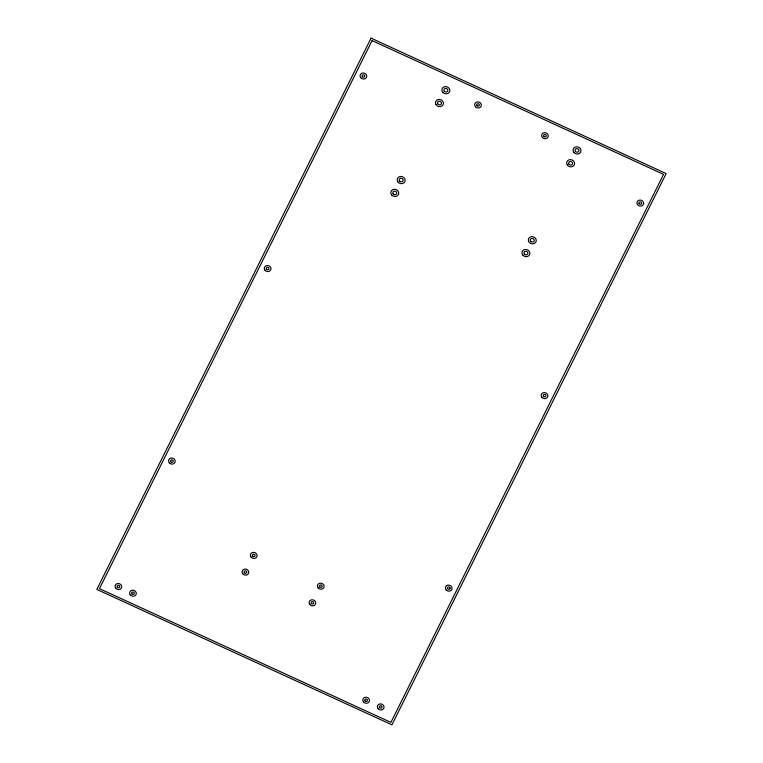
<?xml version="1.0" encoding="UTF-8"?>
<svg xmlns="http://www.w3.org/2000/svg" width="763" height="763" viewBox="0 0 763 763"><rect width="100%" height="100%" fill="white"/><g stroke="black" fill="none" stroke-linecap="round" stroke-linejoin="round"><path stroke-width="1.14" d="M450.084 588.273L450.008 588.654A1.431 1.268 17.9 0 1 449.369 589.255A1.345 1.202 17.7 0 1 447.48 588.435A1.345 1.202 17.7 0 1 448.568 586.938A1.345 1.202 17.7 0 1 450.084 588.273M371.066 38.15L96.844 589.418L391.934 724.85L666.156 173.583L371.066 38.15M372.086 40.592L99.457 588.645L390.914 722.408L663.543 174.355L372.086 40.592M360.88 77.836A3.376 3.004 17.7 0 0 366.564 77.225A3.376 3.004 17.7 0 0 362.806 73A3.376 3.004 17.7 0 0 360.88 77.836M446.298 590.057A3.376 3.004 17.7 0 0 451.944 589.236A3.376 3.004 17.7 0 0 448.005 585.145A3.376 3.004 17.7 0 0 446.298 590.057M318.161 587.92A3.376 3.004 17.7 0 0 323.884 587.462A3.376 3.004 17.7 0 0 320.26 583.151A3.376 3.004 17.7 0 0 318.161 587.92M319.726 586.871A1.345 1.202 17.7 0 0 322.015 586.69A1.345 1.202 17.7 0 0 320.565 584.963A1.345 1.202 17.7 0 0 319.726 586.871M442.864 92.409A4.015 3.577 17.7 0 0 449.617 91.598A4.015 3.577 17.7 0 0 445.077 86.62A4.015 3.577 17.7 0 0 442.864 92.409M444.371 91.302A1.993 1.774 17.7 0 0 447.719 90.902A1.993 1.774 17.7 0 0 445.468 88.432A1.993 1.774 17.7 0 0 444.371 91.302M130.158 594.692A3.376 3.004 17.7 0 0 135.938 594.825A3.376 3.004 17.7 0 0 132.829 590.2A3.376 3.004 17.7 0 0 130.158 594.692M131.846 593.824A1.345 1.202 17.7 0 0 134.164 593.872A1.345 1.202 17.7 0 0 132.915 592.021A1.345 1.202 17.7 0 0 131.846 593.824M475.483 106.791A3.376 3.004 17.7 0 0 481.167 106.124A3.376 3.004 17.7 0 0 477.352 101.937A3.376 3.004 17.7 0 0 475.483 106.791M476.999 105.685A1.345 1.202 17.7 0 0 479.269 105.418A1.345 1.202 17.7 0 0 477.743 103.749A1.345 1.202 17.7 0 0 476.999 105.685M362.396 76.748A1.345 1.202 17.7 0 0 364.676 76.5A1.345 1.202 17.7 0 0 363.169 74.812A1.345 1.202 17.7 0 0 362.396 76.748M169.472 463.036A3.376 3.004 17.7 0 0 175.08 462.111A3.376 3.004 17.7 0 0 171.065 458.086A3.376 3.004 17.7 0 0 169.472 463.036M170.912 461.863A1.345 1.202 17.7 0 0 173.153 461.491A1.345 1.202 17.7 0 0 171.551 459.879A1.345 1.202 17.7 0 0 170.912 461.863M264.98 270.216A3.376 3.004 17.7 0 0 270.722 269.921A3.376 3.004 17.7 0 0 267.231 265.514A3.376 3.004 17.7 0 0 264.98 270.216M391.724 195.023A4.015 3.577 17.7 0 0 398.515 194.355A4.015 3.577 17.7 0 0 394.089 189.291A4.015 3.577 17.7 0 0 391.724 195.023M398.143 182.223A4.015 3.577 17.7 0 0 404.915 181.48A4.015 3.577 17.7 0 0 400.432 176.463A4.015 3.577 17.7 0 0 398.143 182.223M435.997 104.588A4.015 3.577 17.7 0 0 442.883 105.103A4.015 3.577 17.7 0 0 439.526 99.438A4.015 3.577 17.7 0 0 435.997 104.588M567.405 165.17A4.015 3.577 17.7 0 0 574.262 164.922A4.015 3.577 17.7 0 0 570.199 159.62A4.015 3.577 17.7 0 0 567.405 165.17M522.979 255.319A4.015 3.577 17.7 0 0 529.713 254.422A4.015 3.577 17.7 0 0 525.097 249.501A4.015 3.577 17.7 0 0 522.979 255.319M529.427 242.558A4.015 3.577 17.7 0 0 536.122 241.509A4.015 3.577 17.7 0 0 531.382 236.683A4.015 3.577 17.7 0 0 529.427 242.558M573.805 152.342A4.015 3.577 17.7 0 0 580.653 152.075A4.015 3.577 17.7 0 0 576.57 146.782A4.015 3.577 17.7 0 0 573.805 152.342M637.372 204.398A3.376 3.004 17.7 0 0 643.161 204.827A3.376 3.004 17.7 0 0 640.338 200.068A3.376 3.004 17.7 0 0 637.372 204.398M542.426 137.521A3.376 3.004 17.7 0 0 548.111 136.863A3.376 3.004 17.7 0 0 544.305 132.676A3.376 3.004 17.7 0 0 542.426 137.521M541.911 397.361A3.376 3.004 17.7 0 0 547.634 396.913A3.376 3.004 17.7 0 0 544.009 392.592A3.376 3.004 17.7 0 0 541.911 397.361M309.759 604.439A3.376 3.004 17.7 0 0 315.51 604.21A3.376 3.004 17.7 0 0 312.077 599.775A3.376 3.004 17.7 0 0 309.759 604.439M242.729 573.757A3.376 3.004 17.7 0 0 248.48 573.528A3.376 3.004 17.7 0 0 245.047 569.084A3.376 3.004 17.7 0 0 242.729 573.757M250.951 556.914A3.376 3.004 17.7 0 0 256.73 556.904A3.376 3.004 17.7 0 0 253.497 552.355A3.376 3.004 17.7 0 0 250.951 556.914M363.446 701.884A3.376 3.004 17.7 0 0 369.197 701.655A3.376 3.004 17.7 0 0 365.773 697.21A3.376 3.004 17.7 0 0 363.446 701.884M378.086 708.646A3.376 3.004 17.7 0 0 383.808 708.255A3.376 3.004 17.7 0 0 380.232 703.906A3.376 3.004 17.7 0 0 378.086 708.646M115.709 588.187A3.376 3.004 17.7 0 0 121.46 587.958A3.376 3.004 17.7 0 0 118.036 583.514A3.376 3.004 17.7 0 0 115.709 588.187M393.269 193.945A1.993 1.774 17.7 0 0 396.626 193.611A1.993 1.774 17.7 0 0 394.433 191.103A1.993 1.774 17.7 0 0 393.269 193.945M365.057 700.901A1.345 1.202 17.7 0 0 367.356 700.806A1.345 1.202 17.7 0 0 365.992 699.032A1.345 1.202 17.7 0 0 365.057 700.901M639.127 203.616A1.345 1.202 17.7 0 0 641.435 203.788A1.345 1.202 17.7 0 0 640.31 201.88A1.345 1.202 17.7 0 0 639.127 203.616M437.743 103.806A1.993 1.774 17.7 0 0 441.157 104.064A1.993 1.774 17.7 0 0 439.498 101.26A1.993 1.774 17.7 0 0 437.743 103.806M266.573 269.215A1.345 1.202 17.7 0 0 268.872 269.101A1.345 1.202 17.7 0 0 267.479 267.336A1.345 1.202 17.7 0 0 266.573 269.215M311.371 603.457A1.345 1.202 17.7 0 0 313.669 603.371A1.345 1.202 17.7 0 0 312.305 601.597A1.345 1.202 17.7 0 0 311.371 603.457M543.943 136.424A1.345 1.202 17.7 0 0 546.213 136.157A1.345 1.202 17.7 0 0 544.696 134.479A1.345 1.202 17.7 0 0 543.943 136.424M530.886 241.394A1.993 1.774 17.7 0 0 534.205 240.87A1.993 1.774 17.7 0 0 531.849 238.476A1.993 1.774 17.7 0 0 530.886 241.394M244.341 572.775A1.345 1.202 17.7 0 0 246.64 572.689A1.345 1.202 17.7 0 0 245.266 570.915A1.345 1.202 17.7 0 0 244.341 572.775M252.62 555.998A1.345 1.202 17.7 0 0 254.928 555.998A1.345 1.202 17.7 0 0 253.631 554.176A1.345 1.202 17.7 0 0 252.62 555.998M575.416 151.36A1.993 1.774 17.7 0 0 578.812 151.227A1.993 1.774 17.7 0 0 576.79 148.613A1.993 1.774 17.7 0 0 575.416 151.36M569.026 164.198A1.993 1.774 17.7 0 0 572.422 164.074A1.993 1.774 17.7 0 0 570.409 161.441A1.993 1.774 17.7 0 0 569.026 164.198M543.475 396.312A1.345 1.202 17.7 0 0 545.764 396.14A1.345 1.202 17.7 0 0 544.315 394.414A1.345 1.202 17.7 0 0 543.475 396.312M524.467 254.193A1.993 1.774 17.7 0 0 527.805 253.745A1.993 1.774 17.7 0 0 525.516 251.304A1.993 1.774 17.7 0 0 524.467 254.193M117.33 587.205A1.345 1.202 17.7 0 0 119.629 587.109A1.345 1.202 17.7 0 0 118.255 585.335A1.345 1.202 17.7 0 0 117.33 587.205M399.659 181.127A1.993 1.774 17.7 0 0 403.017 180.764A1.993 1.774 17.7 0 0 400.794 178.275A1.993 1.774 17.7 0 0 399.659 181.127M379.659 707.616A1.345 1.202 17.7 0 0 381.948 707.463A1.345 1.202 17.7 0 0 380.518 705.727A1.345 1.202 17.7 0 0 379.659 707.616"/></g></svg>
